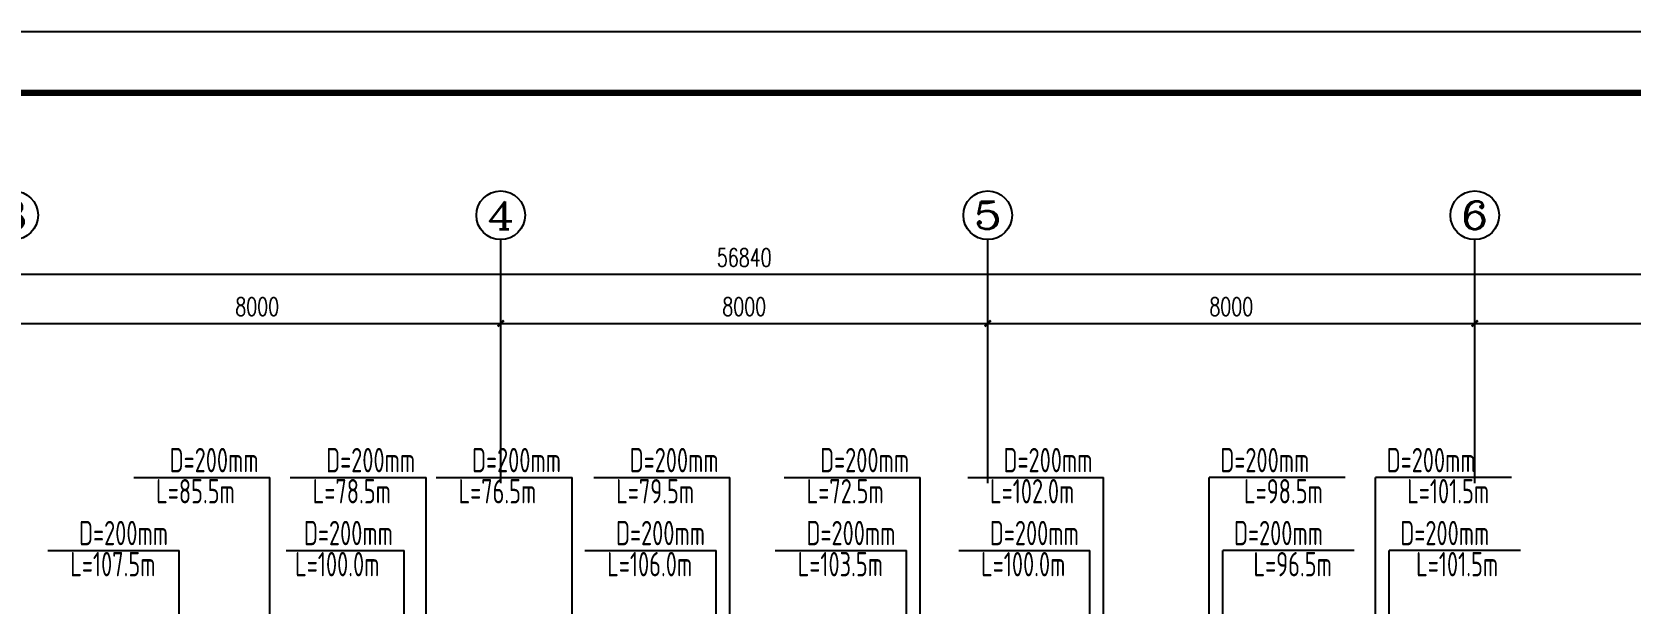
# Model space of a CAD drawing. Extents: x 2430460 to 2514560, y -608375 to -364775.
# Drawn here: x 2459782 to 2486032, y -435556 to -426175 of the extents above; entities that cross this region are included whole.
import ezdxf
from ezdxf.enums import TextEntityAlignment as Align

# ---------------------------------------------------------------- set-up
doc = ezdxf.new("R2010")
doc.units = 0
doc.header["$LTSCALE"] = 1000
doc.header["$MEASUREMENT"] = 0
for name, color, linetype in [('AXIS', 3, 'Continuous'), ('AXIS_TEXT', 7, 'Continuous'), ('PUB_DIM', 3, 'Continuous'), ('TK', 4, 'Continuous')]:
    doc.layers.add(name, color=color, linetype=linetype)
doc.styles.add('26#标准$0$TSSD_REIN', font='Tssdeng.shx', dxfattribs={"width": 0.7, "bigfont": 'tssdchn.shx'})
doc.styles.add('_TCH_AXIS', font='COMPLEX', dxfattribs={"bigfont": 'GBCBIG'})
doc.styles.add('_TCH_DIM_T3', font='SIMPLEX', dxfattribs={"width": 0.705882, "bigfont": 'GBCBIG'})
doc.styles.add('COMPLEX', font='COMPLEX')
doc.styles.add('HZTXT1', font='romans.shx', dxfattribs={"width": 0.7, "bigfont": 'GBHZFS.SHX'})
doc.styles.get("Standard").update_dxf_attribs({"font": 'gbenor.shx', "bigfont": 'gbcbig.shx'})
doc.dimstyles.new('_TCH_ARCH&&100', dxfattribs={"dimtxt": 297.5, "dimasz": 100, "dimexe": 250, "dimexo": 300, "dimgap": 126.25, "dimtad": 1, "dimdec": 0, "dimzin": 0, "dimdsep": 46, "dimtxsty": '_TCH_DIM_T3', "dimblk": 'ARCHTICK', "dimcen": 0.09, "dimclrt": 7, "dimazin": 2, "dimtfac": 1, "dimtdec": 0, "dimtix": 1, "dimtmove": 2, "dimatfit": 3, "dimfxl": 30, "dimtolj": 1, "dimtzin": 0, "dimarcsym": 0})

# ---------------------------------------------------------------- blocks, each defined once
blk = doc.blocks.new('_ArchTick')
at = {"color": 0, "linetype": 'ByBlock', "const_width": 0.4}
blk.add_lwpolyline([(-0.5, -0.5), (0.5, 0.5)], dxfattribs=at)
blk = doc.blocks.new('*D126')
at = {"layer": 'Defpoints', "color": 0, "transparency": 16777216}
for p in [(-16300, 32940), (-24300, 31924), (-16300, 31924)]:
    blk.add_point(p, dxfattribs=at)
at = {"layer": 'PUB_DIM', "color": 0, "lineweight": -2, "transparency": 16777216}
for p, q in [((-24300, 32224), (-24300, 33190)), ((-16300, 32224), (-16300, 33190)), ((-24300, 32940), (-16300, 32940))]:
    blk.add_line(p, q, dxfattribs=at)
at = {"layer": 'PUB_DIM', "color": 0, "lineweight": -2, "transparency": 16777216, "xscale": 100, "yscale": 100, "zscale": 100, "rotation": 180}
blk.add_blockref('_ArchTick', (-24300, 32940), dxfattribs=at)
at = {"layer": 'PUB_DIM', "color": 0, "lineweight": -2, "transparency": 16777216, "xscale": 100, "yscale": 100, "zscale": 100}
blk.add_blockref('_ArchTick', (-16300, 32940), dxfattribs=at)
at = {"layer": 'PUB_DIM', "color": 7, "transparency": 16777216, "insert": (-20300, 33215), "char_height": 297.5, "attachment_point": 5, "style": '_TCH_DIM_T3'}
blk.add_mtext('\\A1;8000', dxfattribs=at)
blk = doc.blocks.new('*D127')
at = {"layer": 'Defpoints', "color": 0, "transparency": 16777216}
for p in [(-8300, 32940), (-16300, 31924), (-8300, 31924)]:
    blk.add_point(p, dxfattribs=at)
at = {"layer": 'PUB_DIM', "color": 0, "lineweight": -2, "transparency": 16777216}
for p, q in [((-16300, 32224), (-16300, 33190)), ((-8300, 32224), (-8300, 33190)), ((-16300, 32940), (-8300, 32940))]:
    blk.add_line(p, q, dxfattribs=at)
at = {"layer": 'PUB_DIM', "color": 0, "lineweight": -2, "transparency": 16777216, "xscale": 100, "yscale": 100, "zscale": 100, "rotation": 180}
blk.add_blockref('_ArchTick', (-16300, 32940), dxfattribs=at)
at = {"layer": 'PUB_DIM', "color": 0, "lineweight": -2, "transparency": 16777216, "xscale": 100, "yscale": 100, "zscale": 100}
blk.add_blockref('_ArchTick', (-8300, 32940), dxfattribs=at)
at = {"layer": 'PUB_DIM', "color": 7, "transparency": 16777216, "insert": (-12300, 33215), "char_height": 297.5, "attachment_point": 5, "style": '_TCH_DIM_T3'}
blk.add_mtext('\\A1;8000', dxfattribs=at)
blk = doc.blocks.new('*D128')
at = {"layer": 'Defpoints', "color": 0, "transparency": 16777216}
for p in [(-300, 32940), (-8300, 31924), (-300, 31924)]:
    blk.add_point(p, dxfattribs=at)
at = {"layer": 'PUB_DIM', "color": 0, "lineweight": -2, "transparency": 16777216}
for p, q in [((-8300, 32224), (-8300, 33190)), ((-300, 32224), (-300, 33190)), ((-8300, 32940), (-300, 32940))]:
    blk.add_line(p, q, dxfattribs=at)
at = {"layer": 'PUB_DIM', "color": 0, "lineweight": -2, "transparency": 16777216, "xscale": 100, "yscale": 100, "zscale": 100, "rotation": 180}
blk.add_blockref('_ArchTick', (-8300, 32940), dxfattribs=at)
at = {"layer": 'PUB_DIM', "color": 0, "lineweight": -2, "transparency": 16777216, "xscale": 100, "yscale": 100, "zscale": 100}
blk.add_blockref('_ArchTick', (-300, 32940), dxfattribs=at)
at = {"layer": 'PUB_DIM', "color": 7, "transparency": 16777216, "insert": (-4300, 33215), "char_height": 297.5, "attachment_point": 5, "style": '_TCH_DIM_T3'}
blk.add_mtext('\\A1;8000', dxfattribs=at)
blk = doc.blocks.new('*D129')
at = {"layer": 'Defpoints', "color": 0, "transparency": 16777216}
for p in [(7700, 32940), (-300, 31924), (7700, 31924)]:
    blk.add_point(p, dxfattribs=at)
at = {"layer": 'PUB_DIM', "color": 0, "lineweight": -2, "transparency": 16777216}
for p, q in [((-300, 32224), (-300, 33190)), ((7700, 32224), (7700, 33190)), ((-300, 32940), (7700, 32940))]:
    blk.add_line(p, q, dxfattribs=at)
at = {"layer": 'PUB_DIM', "color": 0, "lineweight": -2, "transparency": 16777216, "xscale": 100, "yscale": 100, "zscale": 100, "rotation": 180}
blk.add_blockref('_ArchTick', (-300, 32940), dxfattribs=at)
at = {"layer": 'PUB_DIM', "color": 0, "lineweight": -2, "transparency": 16777216, "xscale": 100, "yscale": 100, "zscale": 100}
blk.add_blockref('_ArchTick', (7700, 32940), dxfattribs=at)
at = {"layer": 'PUB_DIM', "color": 7, "transparency": 16777216, "insert": (3700, 33215), "char_height": 297.5, "attachment_point": 5, "style": '_TCH_DIM_T3'}
blk.add_mtext('\\A1;8000', dxfattribs=at)
blk = doc.blocks.new('*D132')
at = {"layer": 'Defpoints', "color": 0, "transparency": 16777216}
for p in [(16120, 33747), (-40720, 32705), (16120, 32705)]:
    blk.add_point(p, dxfattribs=at)
at = {"layer": 'PUB_DIM', "color": 0, "lineweight": -2, "transparency": 16777216}
for p, q in [((-40720, 33005), (-40720, 33997)), ((16120, 33005), (16120, 33997)), ((-40720, 33747), (16120, 33747))]:
    blk.add_line(p, q, dxfattribs=at)
at = {"layer": 'PUB_DIM', "color": 0, "lineweight": -2, "transparency": 16777216, "xscale": 100, "yscale": 100, "zscale": 100, "rotation": 180}
blk.add_blockref('_ArchTick', (-40720, 33747), dxfattribs=at)
at = {"layer": 'PUB_DIM', "color": 0, "lineweight": -2, "transparency": 16777216, "xscale": 100, "yscale": 100, "zscale": 100}
blk.add_blockref('_ArchTick', (16120, 33747), dxfattribs=at)
at = {"layer": 'PUB_DIM', "color": 7, "transparency": 16777216, "insert": (-12300, 34022), "char_height": 297.5, "attachment_point": 5, "style": '_TCH_DIM_T3'}
blk.add_mtext('\\A1;56840', dxfattribs=at)
blk = doc.blocks.new('*D237')
at = {"layer": 'Defpoints', "color": 0, "transparency": 16777216}
for p in [(-16300, 32940), (-24300, 31924), (-16300, 31924)]:
    blk.add_point(p, dxfattribs=at)
at = {"layer": 'PUB_DIM', "color": 0, "lineweight": -2, "transparency": 16777216}
for p, q in [((-24300, 32224), (-24300, 33190)), ((-16300, 32224), (-16300, 33190)), ((-24300, 32940), (-16300, 32940))]:
    blk.add_line(p, q, dxfattribs=at)
at = {"layer": 'PUB_DIM', "color": 0, "lineweight": -2, "transparency": 16777216, "xscale": 100, "yscale": 100, "zscale": 100, "rotation": 180}
blk.add_blockref('_ArchTick', (-24300, 32940), dxfattribs=at)
at = {"layer": 'PUB_DIM', "color": 0, "lineweight": -2, "transparency": 16777216, "xscale": 100, "yscale": 100, "zscale": 100}
blk.add_blockref('_ArchTick', (-16300, 32940), dxfattribs=at)
at = {"layer": 'PUB_DIM', "color": 7, "transparency": 16777216, "insert": (-20300, 33215), "char_height": 297.5, "attachment_point": 5, "style": '_TCH_DIM_T3'}
blk.add_mtext('\\A1;8000', dxfattribs=at)
blk = doc.blocks.new('*D238')
at = {"layer": 'Defpoints', "color": 0, "transparency": 16777216}
for p in [(-8300, 32940), (-16300, 31924), (-8300, 31924)]:
    blk.add_point(p, dxfattribs=at)
at = {"layer": 'PUB_DIM', "color": 0, "lineweight": -2, "transparency": 16777216}
for p, q in [((-16300, 32224), (-16300, 33190)), ((-8300, 32224), (-8300, 33190)), ((-16300, 32940), (-8300, 32940))]:
    blk.add_line(p, q, dxfattribs=at)
at = {"layer": 'PUB_DIM', "color": 0, "lineweight": -2, "transparency": 16777216, "xscale": 100, "yscale": 100, "zscale": 100, "rotation": 180}
blk.add_blockref('_ArchTick', (-16300, 32940), dxfattribs=at)
at = {"layer": 'PUB_DIM', "color": 0, "lineweight": -2, "transparency": 16777216, "xscale": 100, "yscale": 100, "zscale": 100}
blk.add_blockref('_ArchTick', (-8300, 32940), dxfattribs=at)
at = {"layer": 'PUB_DIM', "color": 7, "transparency": 16777216, "insert": (-12300, 33215), "char_height": 297.5, "attachment_point": 5, "style": '_TCH_DIM_T3'}
blk.add_mtext('\\A1;8000', dxfattribs=at)
blk = doc.blocks.new('*D239')
at = {"layer": 'Defpoints', "color": 0, "transparency": 16777216}
for p in [(-300, 32940), (-8300, 31924), (-300, 31924)]:
    blk.add_point(p, dxfattribs=at)
at = {"layer": 'PUB_DIM', "color": 0, "lineweight": -2, "transparency": 16777216}
for p, q in [((-8300, 32224), (-8300, 33190)), ((-300, 32224), (-300, 33190)), ((-8300, 32940), (-300, 32940))]:
    blk.add_line(p, q, dxfattribs=at)
at = {"layer": 'PUB_DIM', "color": 0, "lineweight": -2, "transparency": 16777216, "xscale": 100, "yscale": 100, "zscale": 100, "rotation": 180}
blk.add_blockref('_ArchTick', (-8300, 32940), dxfattribs=at)
at = {"layer": 'PUB_DIM', "color": 0, "lineweight": -2, "transparency": 16777216, "xscale": 100, "yscale": 100, "zscale": 100}
blk.add_blockref('_ArchTick', (-300, 32940), dxfattribs=at)
at = {"layer": 'PUB_DIM', "color": 7, "transparency": 16777216, "insert": (-4300, 33215), "char_height": 297.5, "attachment_point": 5, "style": '_TCH_DIM_T3'}
blk.add_mtext('\\A1;8000', dxfattribs=at)
blk = doc.blocks.new('*D240')
at = {"layer": 'Defpoints', "color": 0, "transparency": 16777216}
for p in [(7700, 32940), (-300, 31924), (7700, 31924)]:
    blk.add_point(p, dxfattribs=at)
at = {"layer": 'PUB_DIM', "color": 0, "lineweight": -2, "transparency": 16777216}
for p, q in [((-300, 32224), (-300, 33190)), ((7700, 32224), (7700, 33190)), ((-300, 32940), (7700, 32940))]:
    blk.add_line(p, q, dxfattribs=at)
at = {"layer": 'PUB_DIM', "color": 0, "lineweight": -2, "transparency": 16777216, "xscale": 100, "yscale": 100, "zscale": 100, "rotation": 180}
blk.add_blockref('_ArchTick', (-300, 32940), dxfattribs=at)
at = {"layer": 'PUB_DIM', "color": 0, "lineweight": -2, "transparency": 16777216, "xscale": 100, "yscale": 100, "zscale": 100}
blk.add_blockref('_ArchTick', (7700, 32940), dxfattribs=at)
at = {"layer": 'PUB_DIM', "color": 7, "transparency": 16777216, "insert": (3700, 33215), "char_height": 297.5, "attachment_point": 5, "style": '_TCH_DIM_T3'}
blk.add_mtext('\\A1;8000', dxfattribs=at)
blk = doc.blocks.new('*D243')
at = {"layer": 'Defpoints', "color": 0, "transparency": 16777216}
for p in [(16120, 33747), (-40720, 32705), (16120, 32705)]:
    blk.add_point(p, dxfattribs=at)
at = {"layer": 'PUB_DIM', "color": 0, "lineweight": -2, "transparency": 16777216}
for p, q in [((-40720, 33005), (-40720, 33997)), ((16120, 33005), (16120, 33997)), ((-40720, 33747), (16120, 33747))]:
    blk.add_line(p, q, dxfattribs=at)
at = {"layer": 'PUB_DIM', "color": 0, "lineweight": -2, "transparency": 16777216, "xscale": 100, "yscale": 100, "zscale": 100, "rotation": 180}
blk.add_blockref('_ArchTick', (-40720, 33747), dxfattribs=at)
at = {"layer": 'PUB_DIM', "color": 0, "lineweight": -2, "transparency": 16777216, "xscale": 100, "yscale": 100, "zscale": 100}
blk.add_blockref('_ArchTick', (16120, 33747), dxfattribs=at)
at = {"layer": 'PUB_DIM', "color": 7, "transparency": 16777216, "insert": (-12300, 34022), "char_height": 297.5, "attachment_point": 5, "style": '_TCH_DIM_T3'}
blk.add_mtext('\\A1;56840', dxfattribs=at)
blk = doc.blocks.new('*D348')
at = {"layer": 'Defpoints', "color": 0, "transparency": 16777216}
for p in [(-16300, 32940), (-24300, 31924), (-16300, 31924)]:
    blk.add_point(p, dxfattribs=at)
at = {"layer": 'PUB_DIM', "color": 0, "lineweight": -2, "transparency": 16777216}
for p, q in [((-24300, 32224), (-24300, 33190)), ((-16300, 32224), (-16300, 33190)), ((-24300, 32940), (-16300, 32940))]:
    blk.add_line(p, q, dxfattribs=at)
at = {"layer": 'PUB_DIM', "color": 0, "lineweight": -2, "transparency": 16777216, "xscale": 100, "yscale": 100, "zscale": 100, "rotation": 180}
blk.add_blockref('_ArchTick', (-24300, 32940), dxfattribs=at)
at = {"layer": 'PUB_DIM', "color": 0, "lineweight": -2, "transparency": 16777216, "xscale": 100, "yscale": 100, "zscale": 100}
blk.add_blockref('_ArchTick', (-16300, 32940), dxfattribs=at)
at = {"layer": 'PUB_DIM', "color": 7, "transparency": 16777216, "insert": (-20300, 33215), "char_height": 297.5, "attachment_point": 5, "style": '_TCH_DIM_T3'}
blk.add_mtext('\\A1;8000', dxfattribs=at)
blk = doc.blocks.new('*D349')
at = {"layer": 'Defpoints', "color": 0, "transparency": 16777216}
for p in [(-8300, 32940), (-16300, 31924), (-8300, 31924)]:
    blk.add_point(p, dxfattribs=at)
at = {"layer": 'PUB_DIM', "color": 0, "lineweight": -2, "transparency": 16777216}
for p, q in [((-16300, 32224), (-16300, 33190)), ((-8300, 32224), (-8300, 33190)), ((-16300, 32940), (-8300, 32940))]:
    blk.add_line(p, q, dxfattribs=at)
at = {"layer": 'PUB_DIM', "color": 0, "lineweight": -2, "transparency": 16777216, "xscale": 100, "yscale": 100, "zscale": 100, "rotation": 180}
blk.add_blockref('_ArchTick', (-16300, 32940), dxfattribs=at)
at = {"layer": 'PUB_DIM', "color": 0, "lineweight": -2, "transparency": 16777216, "xscale": 100, "yscale": 100, "zscale": 100}
blk.add_blockref('_ArchTick', (-8300, 32940), dxfattribs=at)
at = {"layer": 'PUB_DIM', "color": 7, "transparency": 16777216, "insert": (-12300, 33215), "char_height": 297.5, "attachment_point": 5, "style": '_TCH_DIM_T3'}
blk.add_mtext('\\A1;8000', dxfattribs=at)
blk = doc.blocks.new('*D350')
at = {"layer": 'Defpoints', "color": 0, "transparency": 16777216}
for p in [(-300, 32940), (-8300, 31924), (-300, 31924)]:
    blk.add_point(p, dxfattribs=at)
at = {"layer": 'PUB_DIM', "color": 0, "lineweight": -2, "transparency": 16777216}
for p, q in [((-8300, 32224), (-8300, 33190)), ((-300, 32224), (-300, 33190)), ((-8300, 32940), (-300, 32940))]:
    blk.add_line(p, q, dxfattribs=at)
at = {"layer": 'PUB_DIM', "color": 0, "lineweight": -2, "transparency": 16777216, "xscale": 100, "yscale": 100, "zscale": 100, "rotation": 180}
blk.add_blockref('_ArchTick', (-8300, 32940), dxfattribs=at)
at = {"layer": 'PUB_DIM', "color": 0, "lineweight": -2, "transparency": 16777216, "xscale": 100, "yscale": 100, "zscale": 100}
blk.add_blockref('_ArchTick', (-300, 32940), dxfattribs=at)
at = {"layer": 'PUB_DIM', "color": 7, "transparency": 16777216, "insert": (-4300, 33215), "char_height": 297.5, "attachment_point": 5, "style": '_TCH_DIM_T3'}
blk.add_mtext('\\A1;8000', dxfattribs=at)
blk = doc.blocks.new('*D351')
at = {"layer": 'Defpoints', "color": 0, "transparency": 16777216}
for p in [(7700, 32940), (-300, 31924), (7700, 31924)]:
    blk.add_point(p, dxfattribs=at)
at = {"layer": 'PUB_DIM', "color": 0, "lineweight": -2, "transparency": 16777216}
for p, q in [((-300, 32224), (-300, 33190)), ((7700, 32224), (7700, 33190)), ((-300, 32940), (7700, 32940))]:
    blk.add_line(p, q, dxfattribs=at)
at = {"layer": 'PUB_DIM', "color": 0, "lineweight": -2, "transparency": 16777216, "xscale": 100, "yscale": 100, "zscale": 100, "rotation": 180}
blk.add_blockref('_ArchTick', (-300, 32940), dxfattribs=at)
at = {"layer": 'PUB_DIM', "color": 0, "lineweight": -2, "transparency": 16777216, "xscale": 100, "yscale": 100, "zscale": 100}
blk.add_blockref('_ArchTick', (7700, 32940), dxfattribs=at)
at = {"layer": 'PUB_DIM', "color": 7, "transparency": 16777216, "insert": (3700, 33215), "char_height": 297.5, "attachment_point": 5, "style": '_TCH_DIM_T3'}
blk.add_mtext('\\A1;8000', dxfattribs=at)
blk = doc.blocks.new('*D354')
at = {"layer": 'Defpoints', "color": 0, "transparency": 16777216}
for p in [(16120, 33747), (-40720, 32705), (16120, 32705)]:
    blk.add_point(p, dxfattribs=at)
at = {"layer": 'PUB_DIM', "color": 0, "lineweight": -2, "transparency": 16777216}
for p, q in [((-40720, 33005), (-40720, 33997)), ((16120, 33005), (16120, 33997)), ((-40720, 33747), (16120, 33747))]:
    blk.add_line(p, q, dxfattribs=at)
at = {"layer": 'PUB_DIM', "color": 0, "lineweight": -2, "transparency": 16777216, "xscale": 100, "yscale": 100, "zscale": 100, "rotation": 180}
blk.add_blockref('_ArchTick', (-40720, 33747), dxfattribs=at)
at = {"layer": 'PUB_DIM', "color": 0, "lineweight": -2, "transparency": 16777216, "xscale": 100, "yscale": 100, "zscale": 100}
blk.add_blockref('_ArchTick', (16120, 33747), dxfattribs=at)
at = {"layer": 'PUB_DIM', "color": 7, "transparency": 16777216, "insert": (-12300, 34022), "char_height": 297.5, "attachment_point": 5, "style": '_TCH_DIM_T3'}
blk.add_mtext('\\A1;56840', dxfattribs=at)
blk = doc.blocks.new('*D456')
at = {"layer": 'Defpoints', "color": 0, "transparency": 16777216}
for p in [(-16300, 32940), (-24300, 31924), (-16300, 31924)]:
    blk.add_point(p, dxfattribs=at)
at = {"layer": 'PUB_DIM', "color": 0, "lineweight": -2, "transparency": 16777216}
for p, q in [((-24300, 32224), (-24300, 33190)), ((-16300, 32224), (-16300, 33190)), ((-24300, 32940), (-16300, 32940))]:
    blk.add_line(p, q, dxfattribs=at)
at = {"layer": 'PUB_DIM', "color": 0, "lineweight": -2, "transparency": 16777216, "xscale": 100, "yscale": 100, "zscale": 100, "rotation": 180}
blk.add_blockref('_ArchTick', (-24300, 32940), dxfattribs=at)
at = {"layer": 'PUB_DIM', "color": 0, "lineweight": -2, "transparency": 16777216, "xscale": 100, "yscale": 100, "zscale": 100}
blk.add_blockref('_ArchTick', (-16300, 32940), dxfattribs=at)
at = {"layer": 'PUB_DIM', "color": 7, "transparency": 16777216, "insert": (-20300, 33215), "char_height": 297.5, "attachment_point": 5, "style": '_TCH_DIM_T3'}
blk.add_mtext('\\A1;8000', dxfattribs=at)
blk = doc.blocks.new('*D457')
at = {"layer": 'Defpoints', "color": 0, "transparency": 16777216}
for p in [(-8300, 32940), (-16300, 31924), (-8300, 31924)]:
    blk.add_point(p, dxfattribs=at)
at = {"layer": 'PUB_DIM', "color": 0, "lineweight": -2, "transparency": 16777216}
for p, q in [((-16300, 32224), (-16300, 33190)), ((-8300, 32224), (-8300, 33190)), ((-16300, 32940), (-8300, 32940))]:
    blk.add_line(p, q, dxfattribs=at)
at = {"layer": 'PUB_DIM', "color": 0, "lineweight": -2, "transparency": 16777216, "xscale": 100, "yscale": 100, "zscale": 100, "rotation": 180}
blk.add_blockref('_ArchTick', (-16300, 32940), dxfattribs=at)
at = {"layer": 'PUB_DIM', "color": 0, "lineweight": -2, "transparency": 16777216, "xscale": 100, "yscale": 100, "zscale": 100}
blk.add_blockref('_ArchTick', (-8300, 32940), dxfattribs=at)
at = {"layer": 'PUB_DIM', "color": 7, "transparency": 16777216, "insert": (-12300, 33215), "char_height": 297.5, "attachment_point": 5, "style": '_TCH_DIM_T3'}
blk.add_mtext('\\A1;8000', dxfattribs=at)
blk = doc.blocks.new('*D458')
at = {"layer": 'Defpoints', "color": 0, "transparency": 16777216}
for p in [(-300, 32940), (-8300, 31924), (-300, 31924)]:
    blk.add_point(p, dxfattribs=at)
at = {"layer": 'PUB_DIM', "color": 0, "lineweight": -2, "transparency": 16777216}
for p, q in [((-8300, 32224), (-8300, 33190)), ((-300, 32224), (-300, 33190)), ((-8300, 32940), (-300, 32940))]:
    blk.add_line(p, q, dxfattribs=at)
at = {"layer": 'PUB_DIM', "color": 0, "lineweight": -2, "transparency": 16777216, "xscale": 100, "yscale": 100, "zscale": 100, "rotation": 180}
blk.add_blockref('_ArchTick', (-8300, 32940), dxfattribs=at)
at = {"layer": 'PUB_DIM', "color": 0, "lineweight": -2, "transparency": 16777216, "xscale": 100, "yscale": 100, "zscale": 100}
blk.add_blockref('_ArchTick', (-300, 32940), dxfattribs=at)
at = {"layer": 'PUB_DIM', "color": 7, "transparency": 16777216, "insert": (-4300, 33215), "char_height": 297.5, "attachment_point": 5, "style": '_TCH_DIM_T3'}
blk.add_mtext('\\A1;8000', dxfattribs=at)
blk = doc.blocks.new('*D459')
at = {"layer": 'Defpoints', "color": 0, "transparency": 16777216}
for p in [(7700, 32940), (-300, 31924), (7700, 31924)]:
    blk.add_point(p, dxfattribs=at)
at = {"layer": 'PUB_DIM', "color": 0, "lineweight": -2, "transparency": 16777216}
for p, q in [((-300, 32224), (-300, 33190)), ((7700, 32224), (7700, 33190)), ((-300, 32940), (7700, 32940))]:
    blk.add_line(p, q, dxfattribs=at)
at = {"layer": 'PUB_DIM', "color": 0, "lineweight": -2, "transparency": 16777216, "xscale": 100, "yscale": 100, "zscale": 100, "rotation": 180}
blk.add_blockref('_ArchTick', (-300, 32940), dxfattribs=at)
at = {"layer": 'PUB_DIM', "color": 0, "lineweight": -2, "transparency": 16777216, "xscale": 100, "yscale": 100, "zscale": 100}
blk.add_blockref('_ArchTick', (7700, 32940), dxfattribs=at)
at = {"layer": 'PUB_DIM', "color": 7, "transparency": 16777216, "insert": (3700, 33215), "char_height": 297.5, "attachment_point": 5, "style": '_TCH_DIM_T3'}
blk.add_mtext('\\A1;8000', dxfattribs=at)
blk = doc.blocks.new('*D462')
at = {"layer": 'Defpoints', "color": 0, "transparency": 16777216}
for p in [(16120, 33747), (-40720, 32705), (16120, 32705)]:
    blk.add_point(p, dxfattribs=at)
at = {"layer": 'PUB_DIM', "color": 0, "lineweight": -2, "transparency": 16777216}
for p, q in [((-40720, 33005), (-40720, 33997)), ((16120, 33005), (16120, 33997)), ((-40720, 33747), (16120, 33747))]:
    blk.add_line(p, q, dxfattribs=at)
at = {"layer": 'PUB_DIM', "color": 0, "lineweight": -2, "transparency": 16777216, "xscale": 100, "yscale": 100, "zscale": 100, "rotation": 180}
blk.add_blockref('_ArchTick', (-40720, 33747), dxfattribs=at)
at = {"layer": 'PUB_DIM', "color": 0, "lineweight": -2, "transparency": 16777216, "xscale": 100, "yscale": 100, "zscale": 100}
blk.add_blockref('_ArchTick', (16120, 33747), dxfattribs=at)
at = {"layer": 'PUB_DIM', "color": 7, "transparency": 16777216, "insert": (-12300, 34022), "char_height": 297.5, "attachment_point": 5, "style": '_TCH_DIM_T3'}
blk.add_mtext('\\A1;56840', dxfattribs=at)
blk = doc.blocks.new('_AXISO')
blk.add_circle((0, 0), 0.5)
at = {"layer": 'AXIS_TEXT', "style": 'COMPLEX', "width": 1.041667}
blk.add_attdef('A', text='', height=0.56, dxfattribs=at).set_placement((-0.25, -0.28), (0.25, -0.28), align=Align.FIT)
blk = doc.blocks.new('*U544')
at = {"color": 3}
blk.add_lwpolyline([(-84100, 0), (0, 0), (0, 59400), (-84100, 59400)], close=True, dxfattribs=at)
at = {"color": 3, "const_width": 100}
blk.add_lwpolyline([(-81600, 1000), (-1000, 1000), (-1000, 58400), (-81600, 58400)], close=True, dxfattribs=at)
at = {"layer": 'TK', "color": 4, "style": 'HZTXT1'}
for tag, height, width, p in [('项目负责1', 400, 0.6, (-4500, 19196)), ('项目负责2', 400, 0.6, (-4500, 18296)), ('专责', 400, 0.6, (-4500, 17396)), ('审定', 400, 0.6, (-4500, 16496)), ('审核', 400, 0.6, (-4500, 15596)), ('校对', 400, 0.6, (-4500, 14696)), ('设计', 400, 0.6, (-4500, 13796)), ('绘图', 400, 0.6, (-4500, 12896)), ('建设单位', 450, 0.6, (-4500, 11050)), ('工号', 400, 0.5, (-5501, 3507)), ('版次', 400, 0.7, (-2138, 3498)), ('阶段', 400, 0.7, (-2138, 2498)), ('比例', 400, 0.7, (-5491, 1513)), ('日期', 400, 0.7, (-2138, 1498))]:
    blk.add_attdef(tag, text='', height=height, dxfattribs=dict(at, width=width)).set_placement(p, align=Align.MIDDLE)
at = {"layer": 'TK', "color": 1, "lineweight": -3, "style": 'HZTXT1', "width": 0.6}
blk.add_attdef('工程名称', text='', height=450, dxfattribs=at).set_placement((-4500, 9050), align=Align.MIDDLE)
at = {"layer": 'TK', "color": 4, "lineweight": -3, "style": 'HZTXT1', "width": 0.6}
blk.add_attdef('子项名称', text='', height=450, dxfattribs=at).set_placement((-4500, 7050), align=Align.MIDDLE)
at = {"layer": 'TK', "color": 1, "lineweight": -3, "width": 0.6, "flags": 104}
blk.add_attdef('图名', text='', height=400, dxfattribs=at).set_placement((-4558, 4958), align=Align.MIDDLE_CENTER)
at = {"layer": 'TK', "color": 1, "style": 'HZTXT1', "width": 0.7}
blk.add_attdef('图号', text='', height=400, dxfattribs=at).set_placement((-5491, 2513), align=Align.MIDDLE)
blk = doc.blocks.new('A$C5D18424C')
at = {"layer": 'AXIS'}
for p, q in [((-16300, 30317.3), (-16300, 34317.3)), ((-8300, 30317.3), (-8300, 34317.3)), ((-300, 30317.3), (-300, 34317.3))]:
    blk.add_line(p, q, dxfattribs=at)
ref = blk.add_blockref('_AXISO', (-24300, 34717.3), dxfattribs=dict(at, xscale=800, yscale=800, zscale=800))
ref.add_attrib('A', '3', dxfattribs={"layer": 'AXIS_TEXT', "height": 452.5, "style": '_TCH_AXIS', "width": 1.5}).set_placement((-24526.3, 34491), (-24073.7, 34491), align=Align.FIT)
ref = blk.add_blockref('_AXISO', (-16300, 34717.3), dxfattribs=dict(at, xscale=800, yscale=800, zscale=800))
ref.add_attrib('A', '4', dxfattribs={"layer": 'AXIS_TEXT', "height": 452.5, "style": '_TCH_AXIS', "width": 1.3125}).set_placement((-16526.3, 34491), (-16073.7, 34491), align=Align.FIT)
ref = blk.add_blockref('_AXISO', (-8300, 34717.3), dxfattribs=dict(at, xscale=800, yscale=800, zscale=800))
ref.add_attrib('A', '5', dxfattribs={"layer": 'AXIS_TEXT', "height": 452.5, "style": '_TCH_AXIS', "width": 1.5}).set_placement((-8526.3, 34491), (-8073.7, 34491), align=Align.FIT)
ref = blk.add_blockref('_AXISO', (-300, 34717.3), dxfattribs=dict(at, xscale=800, yscale=800, zscale=800))
ref.add_attrib('A', '6', dxfattribs={"layer": 'AXIS_TEXT', "height": 452.5, "style": '_TCH_AXIS', "width": 1.5}).set_placement((-526.3, 34491), (-73.7, 34491), align=Align.FIT)
at = {"layer": 'PUB_DIM'}
for p1, p2, distance, picture, middle in [((-40720, 32704.8), (16120, 32704.8), 1042.6, '*D132', (-12300, 34022.4)), ((-40720, 32704.8), (16120, 32704.8), 1042.6, '*D243', (-12300, 34022.4)), ((-40720, 32704.8), (16120, 32704.8), 1042.6, '*D354', (-12300, 34022.4)), ((-40720, 32704.8), (16120, 32704.8), 1042.6, '*D462', (-12300, 34022.4)), ((-24300, 31923.5), (-16300, 31923.5), 1017, '*D126', (-20300, 33215.5)), ((-24300, 31923.5), (-16300, 31923.5), 1017, '*D237', (-20300, 33215.5)), ((-24300, 31923.5), (-16300, 31923.5), 1017, '*D348', (-20300, 33215.5)), ((-24300, 31923.5), (-16300, 31923.5), 1017, '*D456', (-20300, 33215.5)), ((-16300, 31923.5), (-8300, 31923.5), 1017, '*D127', (-12300, 33215.5)), ((-16300, 31923.5), (-8300, 31923.5), 1017, '*D238', (-12300, 33215.5)), ((-16300, 31923.5), (-8300, 31923.5), 1017, '*D349', (-12300, 33215.5)), ((-16300, 31923.5), (-8300, 31923.5), 1017, '*D457', (-12300, 33215.5)), ((-8300, 31923.5), (-300, 31923.5), 1017, '*D128', (-4300, 33215.5)), ((-8300, 31923.5), (-300, 31923.5), 1017, '*D239', (-4300, 33215.5)), ((-8300, 31923.5), (-300, 31923.5), 1017, '*D350', (-4300, 33215.5)), ((-8300, 31923.5), (-300, 31923.5), 1017, '*D458', (-4300, 33215.5)), ((-300, 31923.5), (7700, 31923.5), 1017, '*D129', (3700, 33215.5)), ((-300, 31923.5), (7700, 31923.5), 1017, '*D240', (3700, 33215.5)), ((-300, 31923.5), (7700, 31923.5), 1017, '*D351', (3700, 33215.5)), ((-300, 31923.5), (7700, 31923.5), 1017, '*D459', (3700, 33215.5))]:
    dim = blk.add_aligned_dim(p1=p1, p2=p2, distance=distance, dimstyle='_TCH_ARCH&&100', dxfattribs=at)
    dim.commit()
    dim.dimension.update_dxf_attribs({"geometry": picture, "text_midpoint": middle})

msp = doc.modelspace()

# ---------------------------------------------------------------- linework, layer by layer
for p, q in [((2461454.4, -433495.1), (2463687.7, -433495.1)), ((2463687.7, -438768.3), (2463687.7, -433495.1)), ((2464025.6, -433495.1), (2466259, -433495.1)), ((2466259, -438768.3), (2466259, -433495.1)), ((2466421.5, -433495.1), (2468654.8, -433495.1)), ((2468654.8, -438768.3), (2468654.8, -433495.1)), ((2469011.1, -433495.1), (2471244.4, -433495.1)), ((2471244.4, -438768.3), (2471244.4, -433495.1)), ((2472139.3, -433495.1), (2474372.7, -433495.1)), ((2474372.7, -438768.3), (2474372.7, -433495.1)), ((2475151.9, -433495.1), (2477385.2, -433495.1)), ((2477385.2, -438768.3), (2477385.2, -433495.1)), ((2481352.7, -433495.1), (2479119.4, -433495.1)), ((2479119.4, -438768.3), (2479119.4, -433495.1)), ((2484084.8, -433495.1), (2481851.5, -433495.1)), ((2481851.5, -438768.3), (2481851.5, -433495.1)), ((2460043.5, -434693.1), (2462199.9, -434693.1)), ((2462199.9, -448968.3), (2462199.9, -434693.1)), ((2463958, -434693.1), (2465894, -434693.1)), ((2465894, -448968.3), (2465894, -434693.1)), ((2468863.7, -434693.1), (2471020.2, -434693.1)), ((2471020.2, -447968.3), (2471020.2, -434693.1)), ((2471992, -434693.1), (2474148.4, -434693.1)), ((2474148.4, -447468.4), (2474148.4, -434693.1)), ((2475004.5, -434693.1), (2477160.9, -434693.1)), ((2477160.9, -447468.4), (2477160.9, -434693.1)), ((2479343.7, -447468.4), (2479343.7, -434693.1)), ((2481500.1, -434693.1), (2479343.7, -434693.1)), ((2482075.7, -447468.4), (2482075.7, -434693.1)), ((2484232.2, -434693.1), (2482075.7, -434693.1))]:
    msp.add_line(p, q)

# ---------------------------------------------------------------- block references
for name, p in [('*U544', (2514560.4, -485574.9)), ('A$C5D18424C', (2483782, -463903.3))]:
    msp.add_blockref(name, p)

# ---------------------------------------------------------------- texts
at = {"char_height": 400, "width": 1509.222, "style": '26#标准$0$TSSD_REIN'}
for s, insert, attachment_point in [('D=200mm', (2463505.1, -433407.8), 9), ('D=200mm', (2466076.4, -433407.8), 9), ('D=200mm', (2468472.2, -433407.8), 9), ('D=200mm', (2471061.8, -433407.8), 9), ('D=200mm', (2474190.1, -433407.8), 9), ('D=200mm', (2477202.6, -433407.8), 9), ('D=200mm', (2479302, -433407.8), 7), ('D=200mm', (2482034.1, -433407.8), 7), ('L=85.5m', (2461820.6, -433918.9), 7), ('L=78.5m', (2464391.9, -433918.9), 7), ('L=76.5m', (2466787.7, -433918.9), 7), ('L=79.5m', (2469377.3, -433918.9), 7), ('L=72.5m', (2472505.6, -433918.9), 7), ('L=102.0m', (2475518.1, -433918.9), 7), ('L=98.5m', (2480986.5, -433918.9), 9), ('L=101.5m', (2483718.5, -433918.9), 9), ('D=200mm', (2462017.3, -434605.8), 9), ('D=200mm', (2465711.4, -434605.8), 9), ('D=200mm', (2470837.6, -434605.8), 9), ('D=200mm', (2473965.8, -434605.8), 9), ('D=200mm', (2476978.3, -434605.8), 9), ('D=200mm', (2479526.3, -434605.8), 7), ('D=200mm', (2482258.3, -434605.8), 7), ('L=107.5m', (2460409.7, -435116.9), 7), ('L=100.0m', (2464103.8, -435116.9), 7), ('L=106.0m', (2469230, -435116.9), 7), ('L=103.5m', (2472358.3, -435116.9), 7), ('L=100.0m', (2475370.8, -435116.9), 7), ('L=96.5m', (2481133.8, -435116.9), 9), ('L=101.5m', (2483865.9, -435116.9), 9)]:
    msp.add_mtext(s, dxfattribs=dict(at, insert=insert, attachment_point=attachment_point))

doc.saveas('drawing.dxf')
